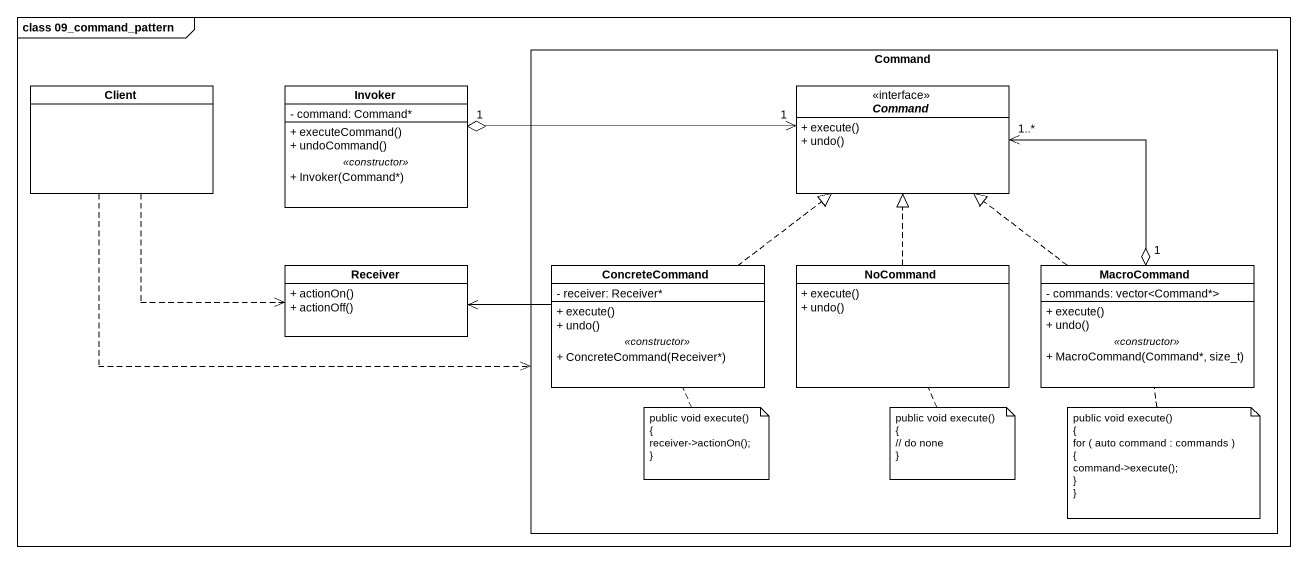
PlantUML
@startuml
mainframe class 09_command_pattern
hide circle
hide empty members
skinparam classAttributeIconSize 0
class Client
class Invoker {
  - command: Command*
  --
  + executeCommand()
  + undoCommand()
  .. <<constructor>> ..
  + Invoker(Command*)
}
rectangle Command {
  interface "Command" as Command_2 {
    + execute()
    + undo()
  }
  class ConcreteCommand {
    - receiver: Receiver*
    --
    + execute()
    + undo()
    .. <<constructor>> ..
    + ConcreteCommand(Receiver*)
  }
  class NoCommand {
    + execute()
    + undo()
  }
  class MacroCommand {
    - commands: vector<Command*>
    --
    + execute()
    + undo()
    .. <<constructor>> ..
    + MacroCommand(Command*, size_t)
  }
}
class Receiver {
  + actionOn()
  + actionOff()
}
Client .right.> Command
Client ..> Receiver
Command_2 "1" <-left-o "1" Invoker
Command_2 "1..*" <--o "1" MacroCommand
ConcreteCommand .up.|> Command_2
ConcreteCommand -left-> Receiver
NoCommand .up.|> Command_2
MacroCommand .up.|> Command_2
note bottom of ConcreteCommand
  public void execute()
  {
  receiver->actionOn();
  ~}
end note
note bottom of NoCommand
  public void execute()
  {
  // do none
  ~}
end note
note bottom of MacroCommand
  public void execute()
  {
  for ( auto command : commands )
  {
  command->execute();
  ~}
  ~}
end note
@enduml
